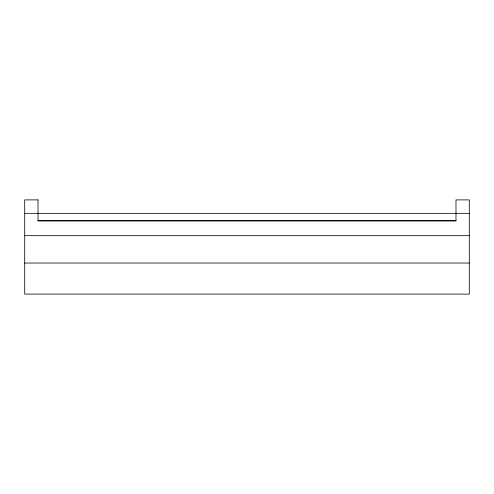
<?xml version="1.0" encoding="UTF-8"?>
<svg xmlns="http://www.w3.org/2000/svg" width="494" height="494" viewBox="0 0 494 494"><rect width="100%" height="100%" fill="white"/><g stroke="black" fill="none" stroke-linecap="round" stroke-linejoin="round"><path stroke-width="0.74" d="M24.7 213.334L469.3 213.334M38.013 220.732L455.987 220.732M24.7 235.669L469.3 235.669M24.7 263.036L469.3 263.036M38.013 199.897L24.7 199.897L24.7 294.103L469.3 294.103L469.3 199.897L455.987 199.897L455.987 220.88L38.013 220.88L38.013 199.897"/></g></svg>
